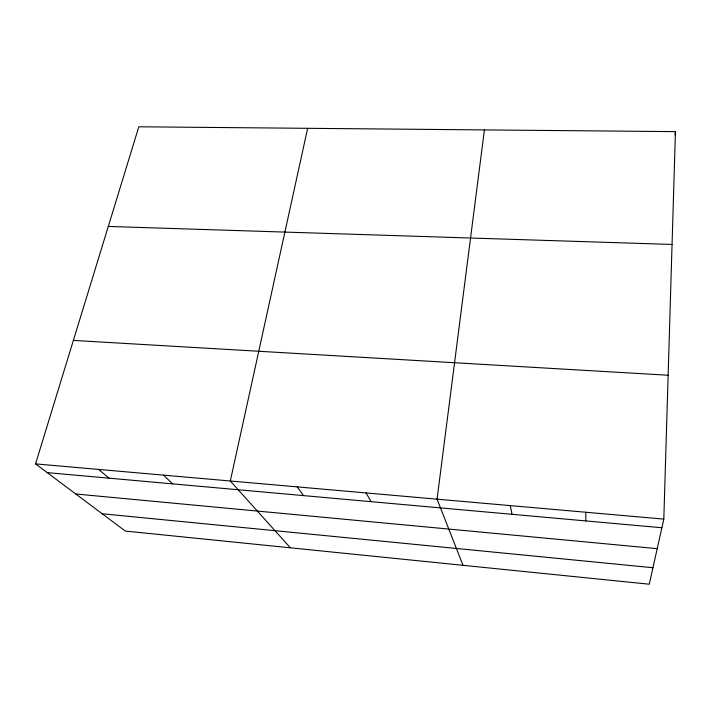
<?xml version="1.0" encoding="UTF-8"?>
<svg xmlns="http://www.w3.org/2000/svg" width="711" height="711" viewBox="0 0 711 711"><rect width="100%" height="100%" fill="white"/><g stroke="black" fill="none" stroke-linecap="round" stroke-linejoin="round"><path stroke-width="1.07" d="M585.802 520.923L585.828 512.249M663.816 519.101L675.45 131.624L138.814 126.789L35.55 463.883L125.296 531.064L649.267 584.211L663.816 519.101L35.55 463.883M675.05 134.868L675.45 131.624M484.413 129.9L437.061 499.175L463.012 565.316M307.65 128.309L230.311 481L290.399 547.808M108.285 226.445L672.064 244.451M73.375 340.409L668.136 375.239M47.228 472.628L661.888 527.749M75.766 493.994L657.213 548.661M102.171 513.751L652.956 567.725M98.562 469.42L109.05 478.174M163.459 475.126L172.675 483.88M297.171 486.875L303.65 495.62M366.058 492.927L371.053 501.664M510.285 505.61L512.036 514.311"/></g></svg>
